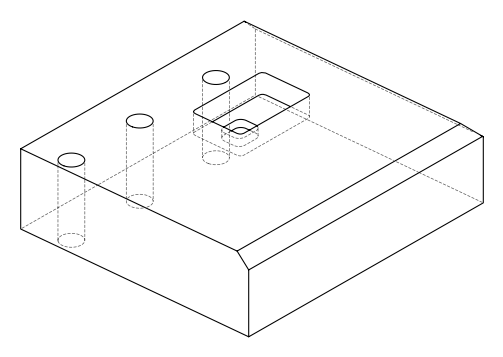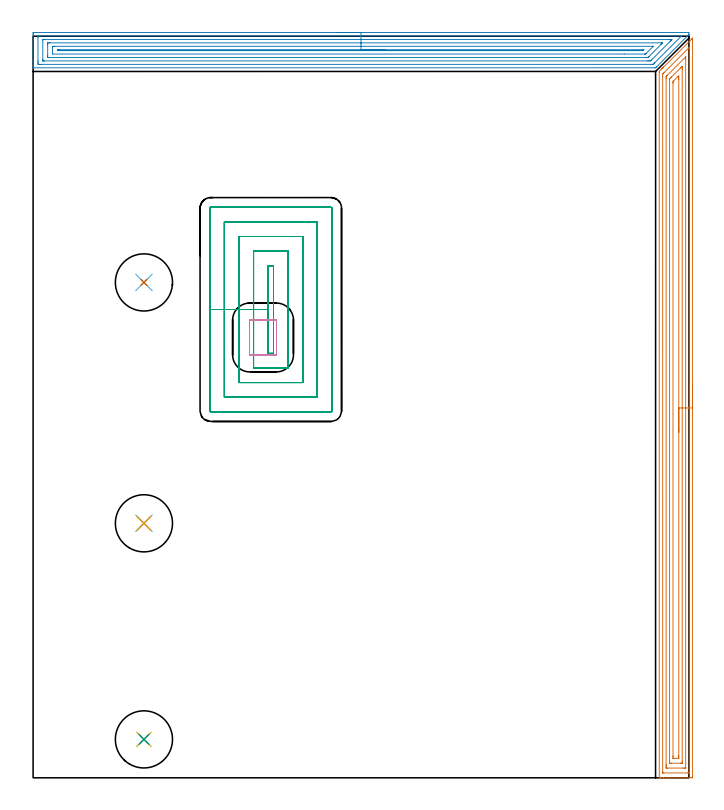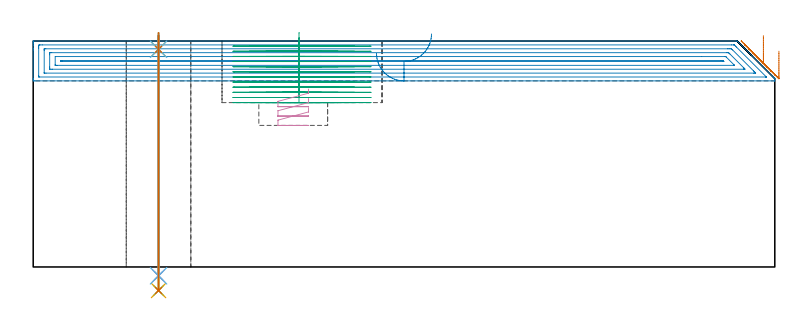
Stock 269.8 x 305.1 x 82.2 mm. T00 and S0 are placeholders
(PLAN: 13 operations, 9 tool changes, 50.2 min)
(1 AREA_MILL | FG_CHAMFER_SURFACE | UGT0205_001 | 12.21 min | 28630 mm3)
(2 AREA_MILL_1 | FG_CHAMFER_SURFACE_1 | UGT0205_001 | 12.83 min | 27434 mm3)
(3 MILL_RECTANGULAR_POCKET | POCKET_RECTANGULAR_STRAIGHT | NXT0201_009 | Follow Part, ap 2, ae 75% | 22.24 min | 119743 mm3)
(4 MILL_RECTANGULAR_POCKET_1 | POCKET_RECTANGULAR_STRAIGHT_1 | UGT0201_131 | Follow Part, ap 3.475, ae 75% | 0.62 min | 5518 mm3)
(5 SPOT_DRILL | STEP1HOLE | NXT0321_9005460120000 | 0.05 min | 189 mm3)
(6 SPOT_DRILL_1 | STEP1HOLE_1 | NXT0321_9005460120000 | 0.05 min | 164 mm3)
(7 SPOT_DRILL_2 | STEP1HOLE_2 | NXT0321_9005460120000 | 0.05 min | 186 mm3)
(8 DRILL_THROUGH_HOLE_INTO_CENTER | STEP1HOLE | NXT0301_065 | 0.35 min | 5556 mm3)
(9 DRILL_TO_ENLARGE_THROUGH_HOLE | STEP1HOLE | UGT0301_056 | 0.37 min | 29890 mm3)
(10 DRILL_THROUGH_HOLE_INTO_CENTER_1 | STEP1HOLE_1 | NXT0301_065 | 0.35 min | 5553 mm3)
(11 DRILL_TO_ENLARGE_THROUGH_HOLE_1 | STEP1HOLE_1 | UGT0301_056 | 0.37 min | 29899 mm3)
(12 DRILL_THROUGH_HOLE_INTO_CENTER_2 | STEP1HOLE_2 | NXT0301_065 | 0.35 min | 5554 mm3)
(13 DRILL_TO_ENLARGE_THROUGH_HOLE_2 | STEP1HOLE_2 | UGT0301_056 | 0.37 min | 29877 mm3)
(TOOL UGT0205_001 | Chamfer Mill 20 x 3 x 45 deg. | D20 FL50 Z2)
(TOOL NXT0201_009 | ENDMILL 8mm [2P460-0800-NA 1630] | D8 FL26 Z6)
(TOOL UGT0201_131 | Carbide End Mill 13.9 | D13.9 FL30 Z4)
(TOOL NXT0321_9005460120000 | NC Spot Drill, 142deg, 12mm, Carbide, Uncoated | D12 PA142 FL30 Z2)
(TOOL NXT0301_065 | Carbide Drill 9.4mm [860.1-0940-075A1-MM 2214] | D9.4 PA140 FL98 Z2)
(TOOL UGT0301_056 | Twist Drill 23.5 mm | D23.5 PA118 FL155 Z2)
(OP 1 AREA_MILL)
G17 G21 G94 G90
T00 M6
G54
G17 G0 G90 X271.3 Y162.15 S1061 M3
G43 Z92.2 H0
Z78.5
G94 G1 Y162.112 Z77.628 F250.
Y161.998 Z76.764
Y161.809 Z75.912
Y161.547 Z75.08
Y161.213 Z74.274
Y160.81 Z73.5
Y160.342 Z72.764
Y159.81 Z72.072
Y159.221 Z71.429
Y158.578 Z70.84
Y157.886 Z70.308
Y157.15 Z69.84
Y156.376 Z69.437
Y155.57 Z69.103
Y154.738 Z68.841
Y153.886 Z68.652
Y153.022 Z68.538
Y152.15 Z68.5
Y0.916
X271.299 Y0.626 Z68.501
X271.293 Y0.028 Z68.505
X271.292 Y0.007 Z68.506
X270.696 Y0. Z69.101
X260.881 Z78.914
X259.454 Z80.342
X259.096 Z80.699
X258.084 Z81.715
X257.663 Z82.128
X257.62 Z82.171
X257.603 Y0.008 Z82.188
X257.6 Y0.179 Z82.2
Y290.264
X257.605 Y290.603 Z82.19
X257.743 Y290.745 Z82.054
X258.456 Y291.456 Z81.343
X258.501 Y291.503 Z81.296
X258.546 Y291.547 Z81.253
X258.754 Y291.754 Z81.045
X258.799 Y291.8 Z80.999
X258.843 Y291.844 Z80.956
X259.052 Y292.052 Z80.747
X259.096 Y292.097 Z80.701
X259.14 Y292.141 Z80.659
X259.35 Y292.35 Z80.449
X259.393 Y292.395 Z80.404
X270.971 Y303.972 Z68.828
X271.142 Y304.144 Z68.655
X271.273 Y304.27 Z68.525
X271.294 Y304.283 Z68.503
X271.299 Y304.27 Z68.499
X271.3 Y152.15 Z68.5
X269.886 Z69.914
X269.885 Y2.333 Z69.915
X269.884 Y2.25 Z69.916
X269.879 Y2.087 Z69.921
X269.875 Y2.009 Z69.925
X269.855 Y2.007 Z69.945
X269.804 Y2.004 Z69.996
X269.325 Y2. Z70.475
X259.509 Z80.291
X259.096 Y2.004 Z80.704
X259.038 Y2.007 Z80.762
X259.026 Y2.009 Z80.774
X259.021 Y2.06 Z80.779
X259.018 Y2.168 Z80.782
X259.015 Y2.332 Z80.785
X259.014 Y2.414 Z80.786
Y288.559
X259.015 Y289.371 Z80.785
X259.017 Y289.45 Z80.783
X259.021 Y289.533 Z80.779
X259.027 Y289.566 Z80.773
X259.044 Y289.586 Z80.756
X259.096 Y289.643 Z80.704
X259.405 Y289.955 Z80.395
X259.714 Y290.264 Z80.086
X269.676 Y300.226 Z70.124
X269.804 Y300.352 Z69.996
X269.849 Y300.392 Z69.951
X269.875 Y300.415 Z69.925
X269.879 Y300.343 Z69.921
X269.884 Y300.18 Z69.916
X269.885 Y300.098 Z69.915
X269.886 Y152.15 Z69.914
X268.472 Z71.328
X268.471 Y4.202 Z71.329
X268.469 Y4.089 Z71.331
X268.467 Y4.033 Z71.333
X268.465 Y4.013 Z71.335
X268.422 Y4.01 Z71.378
X268.219 Y4.002 Z71.581
X268.019 Y4.001 Z71.781
X267.329 Y4. Z72.471
X260.881 Y4.001 Z78.919
X260.679 Y4.002 Z79.121
X260.545 Y4.006 Z79.255
X260.443 Y4.01 Z79.357
X260.435 Y4.053 Z79.365
X260.433 Y4.202 Z79.367
X260.43 Y4.654 Z79.37
X260.429 Y5.096 Z79.371
X260.428 Y5.549 Z79.372
X260.429 Y287.583 Z79.371
X260.431 Y288.033 Z79.369
X260.436 Y288.477 Z79.364
X260.439 Y288.528 Z79.361
X260.479 Y288.573 Z79.321
X260.545 Y288.643 Z79.255
X260.629 Y288.729 Z79.171
X260.881 Y288.982 Z78.919
X268.421 Y296.522 Z71.379
X268.439 Y296.538 Z71.361
X268.449 Y296.545 Z71.351
X268.46 Y296.551 Z71.34
X268.465 Y296.541 Z71.335
X268.467 Y296.522 Z71.333
X268.471 Y296.268 Z71.33
Y296.069 Z71.329
X268.472 Y295.628 Z71.328
Y152.15
X267.057 Z72.743
Y6.884
X267.052 Y6.065 Z72.748
X267.051 Y6.014 Z72.749
X267.006 Y6.01 Z72.794
X266.896 Y6.005 Z72.904
X266.676 Y6.002 Z73.124
X266.235 Y6. Z73.565
X262.665 Z77.135
X262.22 Y6.002 Z77.58
X262.002 Y6.005 Z77.798
X261.894 Y6.009 Z77.906
X261.85 Y6.013 Z77.95
X261.843 Y6.884 Z77.957
Y286.618
X261.844 Y286.689 Z77.956
X261.858 Y287.497 Z77.942
X261.937 Y287.583 Z77.863
X262.299 Y287.949 Z77.501
X262.665 Y288.317 Z77.135
X266.48 Y292.13 Z73.32
X266.767 Y292.413 Z73.033
X267.042 Y292.681 Z72.758
X267.056 Y292.124 Z72.744
Y292.052
X267.057 Y291.315 Z72.743
Y152.15
X265.643 Z74.157
Y9.265
X265.642 Y8.672 Z74.158
X265.64 Y8.373 Z74.16
X265.636 Y8.07 Z74.164
X265.63 Y8.009 Z74.17
X265.593 Y8.007 Z74.207
X265.51 Y8.003 Z74.29
X265.342 Y8.001 Z74.458
X265.121 Y8. Z74.679
X264.228 Z75.572
X263.558 Y8.002 Z76.242
X263.332 Y8.004 Z76.468
X263.272 Y8.01 Z76.528
X263.264 Y8.027 Z76.536
X263.261 Y8.075 Z76.539
X263.258 Y8.672 Z76.542
X263.257 Y8.973 Z76.543
X263.258 Y285.795 Z76.542
X263.26 Y286.093 Z76.54
X263.264 Y286.392 Z76.536
X263.269 Y286.459 Z76.531
X263.522 Y286.724 Z76.278
X265.275 Y288.477 Z74.525
X265.31 Y288.509 Z74.49
X265.342 Y288.536 Z74.458
X265.636 Y288.761 Z74.164
X265.64 Y288.477 Z74.16
X265.642 Y288.176 Z74.158
X265.643 Y287.583 Z74.157
Y287.281
Y152.15
Y151.278 Z74.195
Y150.414 Z74.309
Y149.562 Z74.498
Y148.73 Z74.76
Y147.924 Z75.094
Y147.15 Z75.497
Y146.414 Z75.965
Y145.722 Z76.496
Y145.079 Z77.086
Y144.49 Z77.729
Y143.958 Z78.421
Y143.49 Z79.157
Y143.087 Z79.931
Y142.753 Z80.737
Y142.491 Z81.569
Y142.302 Z82.42
Y142.188 Z83.285
Y142.15 Z84.157
G0 Z92.2
M5
M2
(OP 2 AREA_MILL_1)
G17 G21 G94 G90
T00 M6
G54
G17 G0 G90 X124.9 Y306.6 S1061 M3
G43 Z92.2 H0
Z77.7
G94 G1 X124.938 Z76.828 F250.
X125.052 Z75.963
X125.241 Z75.112
X125.503 Z74.28
X125.837 Z73.474
X126.24 Z72.7
X126.709 Z71.964
X127.24 Z71.272
X127.829 Z70.629
X128.472 Z70.04
X129.164 Z69.508
X129.9 Z69.04
X130.674 Z68.637
X131.48 Z68.303
X132.312 Z68.041
X133.164 Z67.852
X134.028 Z67.738
X134.9 Z67.7
X269.642
X269.696 Y306.598 Z67.702
X269.8 Y306.593 Z67.707
X269.799 Y305.804 Z68.495
X269.798 Y305.801 Z68.499
X269.791 Y305.791 Z68.509
X269.583 Y305.581 Z68.715
X269.196 Y305.196 Z69.103
X256.609 Y292.609 Z81.691
X256.278 Y292.276 Z82.02
X256.105 Y292.104 Z82.19
X255.811 Y292.1 Z82.2
X0.157
X0.01 Y292.103 Z82.188
X0.007 Y292.143 Z82.148
X0. Y292.505 Z81.794
Y292.935 Z81.364
Y293.564 Z80.731
Y294.769 Z79.528
Y295.344 Z78.95
Y305.739 Z68.559
X0.002 Y306.026 Z68.271
X0.007 Y306.592 Z67.706
X0.035 Y306.594 Z67.704
X0.604 Y306.6 Z67.7
X134.9
Y305.186 Z69.114
X266.519
X266.569 Y305.185 Z69.115
X266.668 Y305.181 Z69.119
X266.718 Y305.179 Z69.121
X266.709 Y305.166 Z69.134
X266.684 Y305.136 Z69.164
X266.603 Y305.053 Z69.247
X266.519 Y304.969 Z69.331
X255.811 Y294.261 Z80.039
X255.461 Y293.913 Z80.387
X255.106 Y293.564 Z80.736
X255.07 Y293.531 Z80.769
X255.016 Y293.521 Z80.779
X254.966 Y293.517 Z80.783
X254.919 Y293.515 Z80.785
X254.076 Y293.514 Z80.786
X3.281
X2.435 Y293.518 Z80.782
X2.388 Y293.521 Z80.779
X2.01 Y293.564 Z80.736
X2.003 Y293.948 Z80.352
X2.001 Y294.454 Z79.846
X2. Y294.841 Z79.459
X2.001 Y304.632 Z69.668
X2.008 Y305.136 Z69.164
X2.01 Y305.178 Z69.122
X2.339 Y305.186 Z69.114
X134.9
Y303.772 Z70.528
X262.058 Y303.771 Z70.529
X262.534 Y303.77 Z70.53
X262.668 Y303.769 Z70.531
X262.846 Y303.765 Z70.535
X262.697 Y303.608 Z70.692
X262.454 Y303.356 Z70.944
X262.257 Y303.157 Z71.143
X262.058 Y302.956 Z71.344
X254.444 Y295.344 Z78.956
X254.234 Y295.138 Z79.162
X254.027 Y294.935 Z79.365
X253.548 Y294.931 Z79.369
X253.134 Y294.929 Z79.371
X252.659
X4.589
X4.173 Y294.931 Z79.369
X4.035 Y294.934 Z79.366
X4.019 Y294.935 Z79.365
X4.01 Y294.965 Z79.335
X4.005 Y295.057 Z79.243
X4.002 Y295.172 Z79.128
X4. Y295.344 Z78.956
Y295.517 Z78.783
Y303.528 Z70.772
X4.004 Y303.701 Z70.599
X4.009 Y303.75 Z70.55
X4.013 Y303.766 Z70.534
X4.019 Y303.767 Z70.533
X4.069 Y303.77 Z70.53
X4.173 Y303.771 Z70.529
X4.649 Y303.772 Z70.528
X134.9
Y302.357 Z71.943
X258.374
X258.488 Y302.356 Z71.944
X258.6 Y302.354 Z71.946
X258.98 Y302.341 Z71.959
X258.8 Y302.154 Z72.146
X258.651 Y302.002 Z72.298
X258.488 Y301.837 Z72.463
X258.357 Y301.706 Z72.594
X253.455 Y296.804 Z77.496
X253.134 Y296.487 Z77.813
X253.004 Y296.364 Z77.936
X252.973 Y296.349 Z77.951
X252.927 Y296.347 Z77.953
X252.83 Y296.345 Z77.956
X252.634 Y296.343 Z77.957
X252.242
X6.741
X6.052 Y296.348 Z77.952
X6.018 Y296.349 Z77.951
X6.01 Y296.384 Z77.916
X6.006 Y296.483 Z77.817
X6.002 Y296.683 Z77.617
X6. Y297.082 Z77.218
Y301.575 Z72.725
X6.003 Y302. Z72.3
X6.006 Y302.211 Z72.089
X6.01 Y302.316 Z71.984
X6.022 Y302.351 Z71.949
X6.071 Y302.352 Z71.948
X6.85 Y302.357 Z71.943
X6.959
X134.9
Y300.943 Z73.357
X254.804
X254.919 Y300.941 Z73.359
X255.086 Y300.936 Z73.364
X255.123 Y300.932 Z73.368
X255.086 Y300.89 Z73.41
X255.046 Y300.845 Z73.455
X252.217 Y298.015 Z76.285
X252.039 Y297.844 Z76.456
X251.974 Y297.784 Z76.516
X251.937 Y297.764 Z76.536
X251.866 Y297.762 Z76.538
X251.607 Y297.758 Z76.542
X243.187 Y297.757 Z76.543
X8. Y297.758 Z76.542
X8.001 Y300.685 Z73.615
X8.003 Y300.844 Z73.456
X8.007 Y300.922 Z73.378
X8.009 Y300.936 Z73.364
X8.045 Y300.939 Z73.361
X8.118 Y300.941 Z73.359
X8.377 Y300.943 Z73.357
X8.635
X134.9
Y299.529 Z74.771
X250.725 Y299.528 Z74.772
X251.03 Y299.525 Z74.775
X251.232 Y299.522 Z74.778
X251.258 Y299.516 Z74.784
X251.236 Y299.491 Z74.809
X251.188 Y299.439 Z74.861
X251.12 Y299.369 Z74.931
X251.001 Y299.253 Z75.047
X250.93 Y299.188 Z75.112
X250.917 Y299.178 Z75.122
X250.886 Y299.176 Z75.124
X250.816 Y299.173 Z75.127
X250.457 Y299.171 Z75.129
X250.19
X10.419
X10.151 Y299.173 Z75.127
X10.054 Y299.176 Z75.124
X10.013 Y299.178 Z75.122
X10.01 Y299.201 Z75.099
X10.003 Y299.32 Z74.98
X10.007 Y299.469 Z74.831
X10.01 Y299.513 Z74.787
X10.062 Y299.522 Z74.778
X10.419 Y299.526 Z74.774
X10.687 Y299.528 Z74.772
X134.9 Y299.529 Z74.771
X135.772 Z74.809
X136.637 Z74.923
X137.488 Z75.112
X138.32 Z75.374
X139.126 Z75.708
X139.9 Z76.111
X140.636 Z76.58
X141.328 Z77.111
X141.971 Z77.7
X142.56 Z78.343
X143.092 Z79.035
X143.56 Z79.771
X143.963 Z80.545
X144.297 Z81.351
X144.559 Z82.183
X144.748 Z83.035
X144.862 Z83.899
X144.9 Z84.771
G0 Z92.2
M5
M2
(OP 3 MILL_RECTANGULAR_POCKET)
G17 G21 G94 G90
T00 M6
G54
G17 G0 G90 X96.813 Y210.7 S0 M3
G43 Z92.2 H1
Z85.2
G94 G1 X96.7 Z85.17 F250.
Y192.65 Z80.333
Y174.6 F500.
X98.9
Y210.7
X96.7
Y192.65
X90.7
Y168.6
X104.9
Y216.7
X90.7
Y192.65
X84.7
Y162.6
X110.9
Y222.7
X84.7
Y192.65
X78.7
Y156.6
X116.9
Y228.7
X78.7
Y192.65
X72.7
Y151.
G3 X73.1 Y150.6 R0.4
G1 X122.5
G3 X122.9 Y151. R0.4
G1 Y234.3
G3 X122.5 Y234.7 R0.4
G1 X73.1
G3 X72.7 Y234.3 R0.4
G1 Y192.65
Y191.65
G0 X96.813 Y210.7 Z83.333
G1 X96.7 Z83.303 F250.
Y192.65 Z78.467
Y174.6 F500.
X98.9
Y210.7
X96.7
Y192.65
X90.7
Y168.6
X104.9
Y216.7
X90.7
Y192.65
X84.7
Y162.6
X110.9
Y222.7
X84.7
Y192.65
X78.7
Y156.6
X116.9
Y228.7
X78.7
Y192.65
X72.7
Y151.
G3 X73.1 Y150.6 R0.4
G1 X122.5
G3 X122.9 Y151. R0.4
G1 Y234.3
G3 X122.5 Y234.7 R0.4
G1 X73.1
G3 X72.7 Y234.3 R0.4
G1 Y192.65
Y191.65
G0 X96.813 Y210.7 Z81.467
G1 X96.7 Z81.436 F250.
Y192.65 Z76.6
Y174.6 F500.
X98.9
Y210.7
X96.7
Y192.65
X90.7
Y168.6
X104.9
Y216.7
X90.7
Y192.65
X84.7
Y162.6
X110.9
Y222.7
X84.7
Y192.65
X78.7
Y156.6
X116.9
Y228.7
X78.7
Y192.65
X72.7
Y151.
G3 X73.1 Y150.6 R0.4
G1 X122.5
G3 X122.9 Y151. R0.4
G1 Y234.3
G3 X122.5 Y234.7 R0.4
G1 X73.1
G3 X72.7 Y234.3 R0.4
G1 Y192.65
Y191.65
G0 X96.813 Y210.7 Z79.6
G1 X96.7 Z79.57 F250.
Y192.65 Z74.733
Y174.6 F500.
X98.9
Y210.7
X96.7
Y192.65
X90.7
Y168.6
X104.9
Y216.7
X90.7
Y192.65
X84.7
Y162.6
X110.9
Y222.7
X84.7
Y192.65
X78.7
Y156.6
X116.9
Y228.7
X78.7
Y192.65
X72.7
Y151.
G3 X73.1 Y150.6 R0.4
G1 X122.5
G3 X122.9 Y151. R0.4
G1 Y234.3
G3 X122.5 Y234.7 R0.4
G1 X73.1
G3 X72.7 Y234.3 R0.4
G1 Y192.65
Y191.65
G0 X96.813 Y210.7 Z77.733
G1 X96.7 Z77.703 F250.
Y192.65 Z72.867
Y174.6 F500.
X98.9
Y210.7
X96.7
Y192.65
X90.7
Y168.6
X104.9
Y216.7
X90.7
Y192.65
X84.7
Y162.6
X110.9
Y222.7
X84.7
Y192.65
X78.7
Y156.6
X116.9
Y228.7
X78.7
Y192.65
X72.7
Y151.
G3 X73.1 Y150.6 R0.4
G1 X122.5
G3 X122.9 Y151. R0.4
G1 Y234.3
G3 X122.5 Y234.7 R0.4
G1 X73.1
G3 X72.7 Y234.3 R0.4
G1 Y192.65
Y191.65
G0 X96.813 Y210.7 Z75.867
G1 X96.7 Z75.836 F250.
Y192.65 Z71.
Y174.6 F500.
X98.9
Y210.7
X96.7
Y192.65
X90.7
Y168.6
X104.9
Y216.7
X90.7
Y192.65
X84.7
Y162.6
X110.9
Y222.7
X84.7
Y192.65
X78.7
Y156.6
X116.9
Y228.7
X78.7
Y192.65
X72.7
Y151.
G3 X73.1 Y150.6 R0.4
G1 X122.5
G3 X122.9 Y151. R0.4
G1 Y234.3
G3 X122.5 Y234.7 R0.4
G1 X73.1
G3 X72.7 Y234.3 R0.4
G1 Y192.65
Y191.65
G0 X96.813 Y210.7 Z74.
G1 X96.7 Z73.97 F250.
Y192.65 Z69.133
Y174.6 F500.
X98.9
Y210.7
X96.7
Y192.65
X90.7
Y168.6
X104.9
Y216.7
X90.7
Y192.65
X84.7
Y162.6
X110.9
Y222.7
X84.7
Y192.65
X78.7
Y156.6
X116.9
Y228.7
X78.7
Y192.65
X72.7
Y151.
G3 X73.1 Y150.6 R0.4
G1 X122.5
G3 X122.9 Y151. R0.4
G1 Y234.3
G3 X122.5 Y234.7 R0.4
G1 X73.1
G3 X72.7 Y234.3 R0.4
G1 Y192.65
Y191.65
G0 X96.813 Y210.7 Z72.133
G1 X96.7 Z72.103 F250.
Y192.65 Z67.267
Y174.6 F500.
X98.9
Y210.7
X96.7
Y192.65
X90.7
Y168.6
X104.9
Y216.7
X90.7
Y192.65
X84.7
Y162.6
X110.9
Y222.7
X84.7
Y192.65
X78.7
Y156.6
X116.9
Y228.7
X78.7
Y192.65
X72.7
Y151.
G3 X73.1 Y150.6 R0.4
G1 X122.5
G3 X122.9 Y151. R0.4
G1 Y234.3
G3 X122.5 Y234.7 R0.4
G1 X73.1
G3 X72.7 Y234.3 R0.4
G1 Y192.65
Y191.65
G0 X96.813 Y210.7 Z70.267
G1 X96.7 Z70.236 F250.
Y192.65 Z65.4
Y174.6 F500.
X98.9
Y210.7
X96.7
Y192.65
X90.7
Y168.6
X104.9
Y216.7
X90.7
Y192.65
X84.7
Y162.6
X110.9
Y222.7
X84.7
Y192.65
X78.7
Y156.6
X116.9
Y228.7
X78.7
Y192.65
X72.7
Y151.
G3 X73.1 Y150.6 R0.4
G1 X122.5
G3 X122.9 Y151. R0.4
G1 Y234.3
G3 X122.5 Y234.7 R0.4
G1 X73.1
G3 X72.7 Y234.3 R0.4
G1 Y192.65
Y191.65
G0 X96.813 Y210.7 Z68.4
G1 X96.7 Z68.37 F250.
Y192.65 Z63.533
Y174.6 F500.
X98.9
Y210.7
X96.7
Y192.65
X90.7
Y168.6
X104.9
Y216.7
X90.7
Y192.65
X84.7
Y162.6
X110.9
Y222.7
X84.7
Y192.65
X78.7
Y156.6
X116.9
Y228.7
X78.7
Y192.65
X72.7
Y151.
G3 X73.1 Y150.6 R0.4
G1 X122.5
G3 X122.9 Y151. R0.4
G1 Y234.3
G3 X122.5 Y234.7 R0.4
G1 X73.1
G3 X72.7 Y234.3 R0.4
G1 Y192.65
Y191.65
G0 X96.813 Y210.7 Z66.533
G1 X96.7 Z66.503 F250.
Y192.65 Z61.667
Y174.6 F500.
X98.9
Y210.7
X96.7
Y192.65
X90.7
Y168.6
X104.9
Y216.7
X90.7
Y192.65
X84.7
Y162.6
X110.9
Y222.7
X84.7
Y192.65
X78.7
Y156.6
X116.9
Y228.7
X78.7
Y192.65
X72.7
Y151.
G3 X73.1 Y150.6 R0.4
G1 X122.5
G3 X122.9 Y151. R0.4
G1 Y234.3
G3 X122.5 Y234.7 R0.4
G1 X73.1
G3 X72.7 Y234.3 R0.4
G1 Y192.65
Y191.65
G0 X96.813 Y210.7 Z64.667
G1 X96.7 Z64.636 F250.
Y192.65 Z59.8
Y174.6 F500.
X98.9
Y210.7
X96.7
Y192.65
X90.7
Y168.6
X104.9
Y216.7
X90.7
Y192.65
X84.7
Y162.6
X110.9
Y222.7
X84.7
Y192.65
X78.7
Y156.6
X116.9
Y228.7
X78.7
Y192.65
X72.7
Y151.
G3 X73.1 Y150.6 R0.4
G1 X122.5
G3 X122.9 Y151. R0.4
G1 Y234.3
G3 X122.5 Y234.7 R0.4
G1 X73.1
G3 X72.7 Y234.3 R0.4
G1 Y192.65
Y191.65
G0 Z92.2
M5
M2
(OP 4 MILL_RECTANGULAR_POCKET_1)
G17 G21 G94 G90
T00 M6
G54
G17 G0 G90 X100.15 Y182.692 S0 M3
G43 Z92.2 H0
Z64.733
G94 G1 Y188.323 Z63.224 F250.
X100.123 Y188.35 Z63.214
X89.077 Z60.254
X89.05 Y188.323 Z60.244
Y181.15 Z58.322
Y174. F500.
X89.048 Y173.97
X89.07 Y173.948
X89.1 Y173.95
X100.1
X100.13 Y173.948
X100.152 Y173.97
X100.15 Y174.
Y188.3
X100.152 Y188.33
X100.13 Y188.352
X100.1 Y188.35
X89.1
X89.07 Y188.352
X89.048 Y188.33
X89.05 Y188.3
Y181.15
Y180.15
G0 X100.15 Y182.692 Z61.322
G1 Y188.323 Z59.813 F250.
X100.123 Y188.35 Z59.803
X89.077 Z56.843
X89.05 Y188.323 Z56.833
Y181.15 Z54.911
Y174. F500.
X89.048 Y173.97
X89.07 Y173.948
X89.1 Y173.95
X100.1
X100.13 Y173.948
X100.152 Y173.97
X100.15 Y174.
Y188.3
X100.152 Y188.33
X100.13 Y188.352
X100.1 Y188.35
X89.1
X89.07 Y188.352
X89.048 Y188.33
X89.05 Y188.3
Y181.15
Y180.15
G0 X100.15 Y182.692 Z57.911
G1 Y188.323 Z56.402 F250.
X100.123 Y188.35 Z56.392
X89.077 Z53.432
X89.05 Y188.323 Z53.422
Y181.15 Z51.5
Y174. F500.
X89.048 Y173.97
X89.07 Y173.948
X89.1 Y173.95
X100.1
X100.13 Y173.948
X100.152 Y173.97
X100.15 Y174.
Y188.3
X100.152 Y188.33
X100.13 Y188.352
X100.1 Y188.35
X89.1
X89.07 Y188.352
X89.048 Y188.33
X89.05 Y188.3
Y181.15
Y180.15
G0 Z92.2
M5
M2
(OP 5 SPOT_DRILL)
G17 G21 G94 G90
T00 M6
G54
G17 G0 G90 X45.6 Y15.8 S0 M3
G43 Z92.2 H0
G94 G81 G98 Z79.2 F250. R85.2
G80
M5
M2
(OP 6 SPOT_DRILL_1)
G17 G21 G94 G90
T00 M6
G54
G17 G0 G90 X45.6 Y104.7 S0 M3
G43 Z92.2 H0
G94 G81 G98 Z79.2 F250. R85.2
G80
M5
M2
(OP 7 SPOT_DRILL_2)
G17 G21 G94 G90
T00 M6
G54
G17 G0 G90 X45.6 Y203.8 S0 M3
G43 Z92.2 H0
G94 G81 G98 Z79.2 F250. R85.2
G80
M5
M2
(OP 8 DRILL_THROUGH_HOLE_INTO_CENTER)
G17 G21 G94 G90
T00 M6
G54
G17 G0 G90 X45.6 Y15.8 S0 M3
G43 Z92.2 H1
G94 G73 G98 Z-3.211 F250. Q8.541 R84.2
G80
M5
M2
(OP 9 DRILL_TO_ENLARGE_THROUGH_HOLE)
G17 G21 G94 G90
T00 M6
G54
G17 G0 G90 X45.6 Y15.8 S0 M3
G43 Z92.2 H0
G94 G73 G98 Z-8.56 F250. Q22.69 R84.2
G80
M5
M2
(OP 10 DRILL_THROUGH_HOLE_INTO_CENTER_1)
G17 G21 G94 G90
T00 M6
G54
G17 G0 G90 X45.6 Y104.7 S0 M3
G43 Z92.2 H1
G94 G73 G98 Z-3.211 F250. Q8.541 R84.2
G80
M5
M2
(OP 11 DRILL_TO_ENLARGE_THROUGH_HOLE_1)
G17 G21 G94 G90
T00 M6
G54
G17 G0 G90 X45.6 Y104.7 S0 M3
G43 Z92.2 H0
G94 G73 G98 Z-8.56 F250. Q22.69 R84.2
G80
M5
M2
(OP 12 DRILL_THROUGH_HOLE_INTO_CENTER_2)
G17 G21 G94 G90
T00 M6
G54
G17 G0 G90 X45.6 Y203.8 S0 M3
G43 Z92.2 H1
G94 G73 G98 Z-3.211 F250. Q8.541 R84.2
G80
M5
M2
(OP 13 DRILL_TO_ENLARGE_THROUGH_HOLE_2)
G17 G21 G94 G90
T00 M6
G54
G17 G0 G90 X45.6 Y203.8 S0 M3
G43 Z92.2 H0
G94 G73 G98 Z-8.56 F250. Q22.69 R84.2
G80
M5
M2
